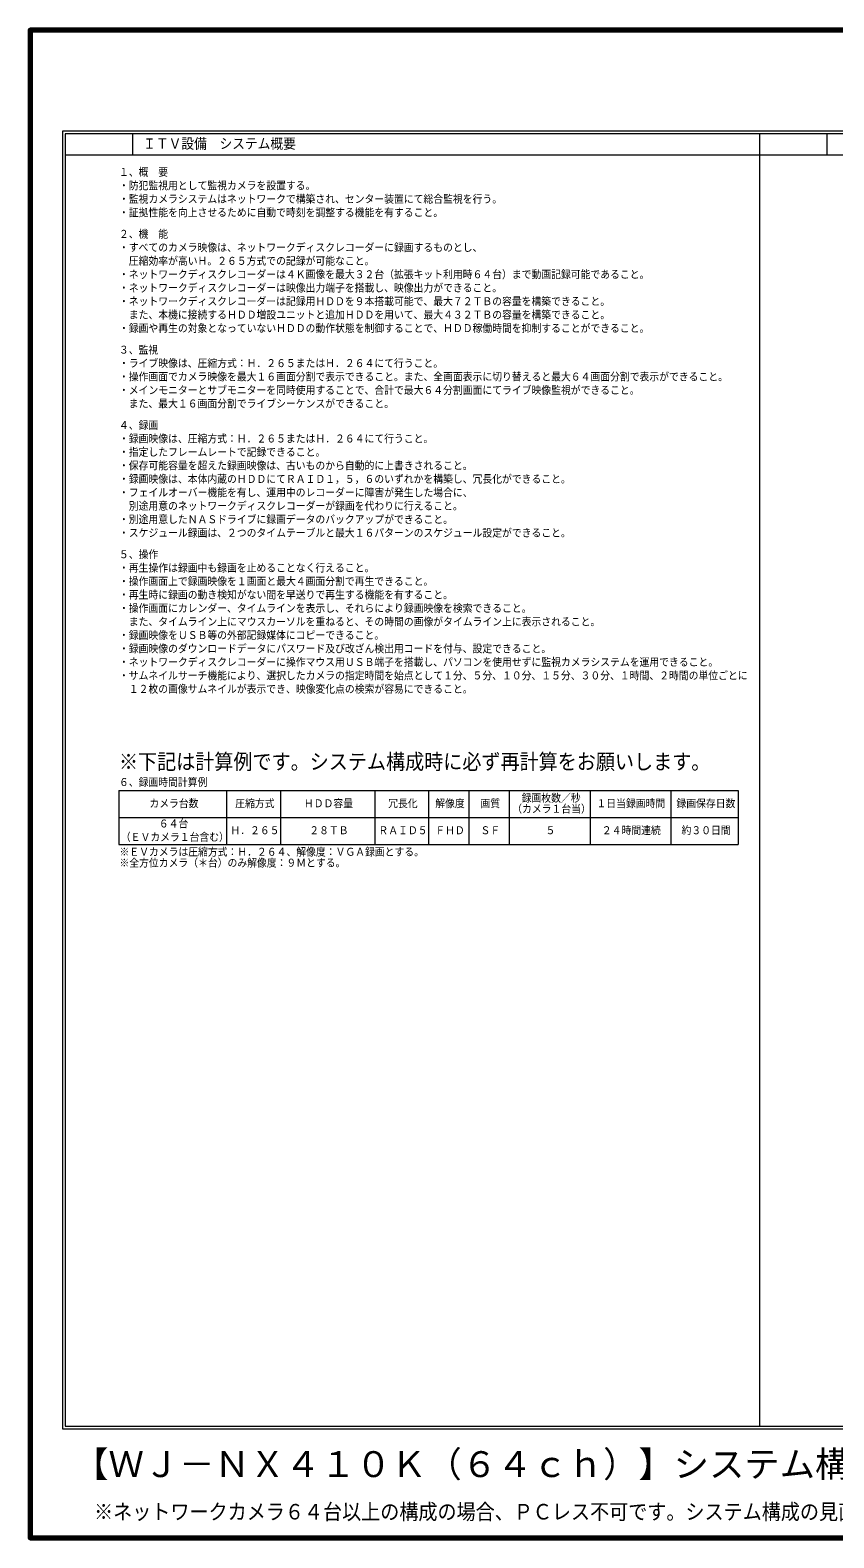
# Model space of a CAD drawing. Units: millimetres, scale not verified. Extents: x -900 to 900, y -280 to 280.
# Drawn here: x -900 to -601, y -280 to 280 of the extents above; entities that cross this region are included whole.
import ezdxf
from ezdxf.enums import TextEntityAlignment as Align

# ---------------------------------------------------------------- set-up
doc = ezdxf.new("R2010")
doc.units = ezdxf.units.MM
doc.header["$LTSCALE"] = 1.6
for name, color, linetype, lineweight in [('0-0_0', 7, 'Continuous', 20), ('0-1_F-F_', 2, 'Continuous', 80), ('0-2_Defpoints', 1, 'Continuous', 80), ('0-3_WAKU-M', 7, 'Continuous', 20)]:
    doc.layers.add(name, color=color, linetype=linetype, lineweight=lineweight)
doc.styles.add('ＭＳ ゴシック', font='')
doc.styles.get('ＭＳ ゴシック').set_extended_font_data('MS Gothic')

msp = doc.modelspace()

# ---------------------------------------------------------------- linework, layer by layer
at = {"layer": '0-0_0', "color": 134, "lineweight": 70}
msp.add_lwpolyline([(-100, 280), (-900, 280), (-900, -280), (-100, -280)], close=True, dxfattribs=at)
at = {"layer": '0-2_Defpoints', "color": 4, "lineweight": 9}
for p, q in [((-867, -2.471), (-867, -22.471)), ((-867, -2.471), (-637, -2.471)), ((-827, -2.471), (-827, -22.471)), ((-807, -2.471), (-807, -22.471)), ((-772, -2.471), (-772, -22.471)), ((-752, -2.471), (-752, -22.471)), ((-737, -2.471), (-737, -22.471)), ((-722, -2.471), (-722, -22.471)), ((-692, -2.471), (-692, -22.471)), ((-662, -2.471), (-662, -22.471)), ((-637, -2.471), (-637, -22.471)), ((-867, -12.471), (-637, -12.471)), ((-867, -22.471), (-637, -22.471))]:
    msp.add_line(p, q, dxfattribs=at)
at = {"layer": '0-3_WAKU-M', "color": 4, "lineweight": 9}
for p, q in [((-887, 241.529), (-887, -238.471)), ((-113, 241.529), (-887, 241.529)), ((-887, -238.471), (-113, -238.471))]:
    msp.add_line(p, q, dxfattribs=at)
at = {"layer": '0-3_WAKU-M'}
for p, q in [((-862, 241.529), (-862, 233.529)), ((-629, 241.529), (-629, -238.471)), ((-604, 241.529), (-604, 233.529)), ((-113, 233.529), (-887, 233.529))]:
    msp.add_line(p, q, dxfattribs=at)
at = {"layer": '0-3_WAKU-M', "color": 4, "lineweight": 9}
msp.add_lwpolyline([(-112, 242.529), (-888, 242.529), (-888, -239.471), (-112, -239.471)], dxfattribs=at)

# ---------------------------------------------------------------- texts
at = {"layer": '0-1_F-F_', "style": 'ＭＳ ゴシック', "width": 0.9}
for s, height, p in [('ＩＴＶ設備\u3000システム概要', 3.849, (-858, 234.789)), ('１、概\u3000要', 2.896, (-867, 224.974)), ('・防犯監視用として監視カメラを設置する。', 2.896, (-867, 219.974)), ('・監視カメラシステムはネットワークで構築され、センター装置にて総合監視を行う。', 2.896, (-867, 214.974)), ('・証拠性能を向上させるために自動で時刻を調整する機能を有すること。', 2.896, (-867, 209.974)), ('２、機\u3000能', 2.896, (-867, 201.974)), ('・すべてのカメラ映像は、ネットワークディスクレコーダーに録画するものとし、', 2.896, (-867, 196.974)), ('\u3000圧縮効率が高いＨ。２６５方式での記録が可能なこと。', 2.896, (-867, 191.974)), ('・ネットワークディスクレコーダーは４Ｋ画像を最大３２台（拡張キット利用時６４台）まで動画記録可能であること。', 2.896, (-867, 186.974)), ('・ネットワークディスクレコーダーは映像出力端子を搭載し、映像出力ができること。', 2.896, (-867, 181.974)), ('・ネットワークディスクレコーダーは記録用ＨＤＤを９本搭載可能で、最大７２ＴＢの容量を構築できること。', 2.896, (-867, 176.974)), ('\u3000また、本機に接続するＨＤＤ増設ユニットと追加ＨＤＤを用いて、最大４３２ＴＢの容量を構築できること。', 2.896, (-867, 171.974)), ('・録画や再生の対象となっていないＨＤＤの動作状態を制御することで、ＨＤＤ稼働時間を抑制することができること。', 2.896, (-867, 166.974)), ('３、監視 ', 2.886, (-867, 158.974)), ('・ライブ映像は、圧縮方式：Ｈ．２６５またはＨ．２６４にて行うこと。', 2.896, (-867, 153.974)), ('・操作画面でカメラ映像を最大１６画面分割で表示できること。また、全画面表示に切り替えると最大６４画面分割で表示ができること。', 2.896, (-867, 148.974)), ('・メインモニターとサブモニターを同時使用することで、合計で最大６４分割画面にてライブ映像監視ができること。', 2.896, (-867, 143.974)), ('\u3000また、最大１６画面分割でライブシーケンスができること。', 2.896, (-867, 138.974)), ('４、録画', 2.896, (-867, 130.974)), ('・録画映像は、圧縮方式：Ｈ．２６５またはＨ．２６４にて行うこと。', 2.896, (-867, 125.974)), ('・指定したフレームレートで記録できること。', 2.896, (-867, 120.974)), ('・保存可能容量を超えた録画映像は、古いものから自動的に上書きされること。', 2.896, (-867, 115.974)), ('・録画映像は、本体内蔵のＨＤＤにてＲＡＩＤ１，５，６のいずれかを構築し、冗長化ができること。', 2.896, (-867, 110.974)), ('・フェイルオーバー機能を有し、運用中のレコーダーに障害が発生した場合に、', 2.896, (-867, 105.974)), ('\u3000別途用意のネットワークディスクレコーダーが録画を代わりに行えること。', 2.896, (-867, 100.974)), ('・別途用意したＮＡＳドライブに録画データのバックアップができること。', 2.896, (-867, 95.974)), ('・スケジュール録画は、２つのタイムテーブルと最大１６パターンのスケジュール設定ができること。', 2.896, (-867, 90.974)), ('５、操作', 2.896, (-867, 82.974)), ('・再生操作は録画中も録画を止めることなく行えること。', 2.896, (-867, 77.974)), ('・操作画面上で録画映像を１画面と最大４画面分割で再生できること。', 2.896, (-867, 72.974)), ('・再生時に録画の動き検知がない間を早送りで再生する機能を有すること。', 2.896, (-867, 67.974)), ('・操作画面にカレンダー、タイムラインを表示し、それらにより録画映像を検索できること。', 2.896, (-867, 62.974)), ('\u3000また、タイムライン上にマウスカーソルを重ねると、その時間の画像がタイムライン上に表示されること。', 2.896, (-867, 57.974)), ('・録画映像をＵＳＢ等の外部記録媒体にコピーできること。', 2.896, (-867, 52.974)), ('・録画映像のダウンロードデータにパスワード及び改ざん検出用コードを付与、設定できること。', 2.896, (-867, 47.974)), ('・ネットワークディスクレコーダーに操作マウス用ＵＳＢ端子を搭載し、パソコンを使用せずに監視カメラシステムを運用できること。', 2.896, (-867, 42.974)), ('・サムネイルサーチ機能により、選択したカメラの指定時間を始点として１分、５分、１０分、１５分、３０分、１時間、２時間の単位ごとに', 2.896, (-867, 37.974)), ('\u3000１２枚の画像サムネイルが表示でき、映像変化点の検索が容易にできること。', 2.896, (-867, 32.974)), ('６、録画時間計算例', 2.896, (-867, -1.626)), ('カメラ台数', 2.896, (-855.7, -9.526)), ('圧縮方式', 2.896, (-823.8, -9.526)), ('ＨＤＤ容量', 2.896, (-798.3, -9.526)), ('冗長化', 2.896, (-767, -9.526)), ('解像度', 2.896, (-749.5, -9.526)), ('画質', 2.896, (-732.7, -9.526)), ('録画枚数／秒', 2.896, (-717.4, -7.526)), ('１日当録画時間', 2.896, (-689.6, -9.526)), ('録画保存日数', 2.896, (-659.9, -9.526)), ('（カメラ１台当）', 2.896, (-720.9, -11.526)), ('６４台', 2.896, (-852.2, -17.026)), ('Ｈ．２６５', 2.896, (-825.6, -19.526)), ('２８ＴＢ', 2.896, (-796.3, -19.526)), ('ＲＡＩＤ５', 2.896, (-770.6, -19.526)), ('ＦＨＤ', 2.896, (-749.5, -19.526)), ('ＳＦ', 2.896, (-732.7, -19.526)), ('５', 2.896, (-708.5, -19.526)), ('２４時間連続', 2.896, (-687.6, -19.526)), ('約３０日間', 2.896, (-658, -19.526)), ('（ＥＶカメラ１台含む）', 2.896, (-866.3, -22.026)), ('※ＥＶカメラは圧縮方式：Ｈ．２６４、解像度：ＶＧＡ録画とする。', 2.896, (-866.817, -27.526)), ('※全方位カメラ（＊台）のみ解像度：９Ｍとする。', 2.896, (-866.817, -31.588))]:
    msp.add_text(s, height=height, dxfattribs=at).set_placement(p, align=Align.BOTTOM_LEFT)
at = {"layer": '0-2_Defpoints', "color": 6, "style": 'ＭＳ ゴシック', "width": 0.9}
for s, p in [('※下記は計算例です。システム構成時に必ず再計算をお願いします。', (-867, 3.686)), ('※ネットワークカメラ６４台以上の構成の場合、ＰＣレス不可です。システム構成の見直しをお願いいたします。', (-876.24, -274.918))]:
    msp.add_text(s, height=5.773, dxfattribs=at).set_placement(p, align=Align.BOTTOM_LEFT)
at = {"layer": '0-2_Defpoints', "color": 6, "style": 'ＭＳ ゴシック'}
msp.add_text('【ＷＪ－ＮＸ４１０Ｋ（６４ｃｈ）】システム構成例（ラック）Ｈ＝２０００（１）', height=9.621, dxfattribs=at).set_placement((-884, -260.321), align=Align.BOTTOM_LEFT)

doc.saveas('drawing.dxf')
